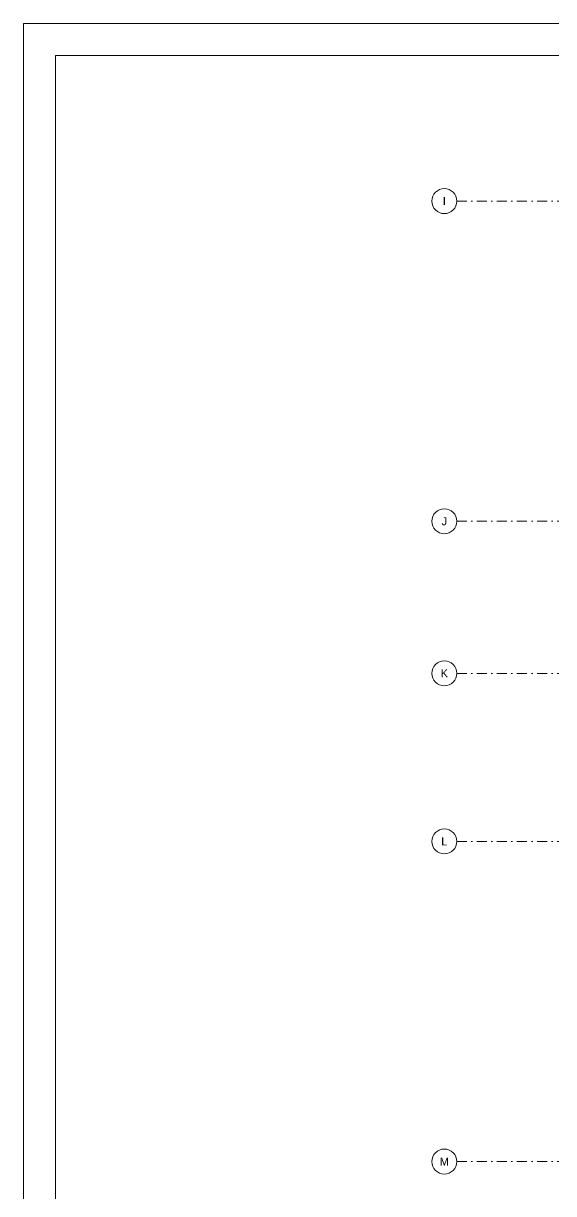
# Model space of a CAD drawing. Extents: x -9059 to 11889, y -1514 to 6575.
# Drawn here: x -1 to 1323, y 1281 to 4205 of the extents above; entities that cross this region are included whole.
import ezdxf
from ezdxf.enums import TextEntityAlignment as Align

# ---------------------------------------------------------------- set-up
doc = ezdxf.new("R2010")
doc.units = 0
doc.header["$LTSCALE"] = 25
doc.header["$MEASUREMENT"] = 0
doc.linetypes.add('DASHDOT', pattern=[1, 0.5, -0.25, 0, -0.25])
doc.layers.get('0').update_dxf_attribs({"color": 9, "lineweight": 9})
doc.layers.add('24', color=9, linetype='DASHDOT', lineweight=9)
doc.layers.add('40A', color=9, linetype='Continuous', lineweight=9)
doc.styles.add('$1$Arial', font='arial.ttf', dxfattribs={"height": 2.5})

# ---------------------------------------------------------------- blocks, each defined once
blk = doc.blocks.new('$0$0_aks')
at = {"linetype": 'Continuous'}
blk.add_circle((0, 0), 3.12, dxfattribs=at)
at = {"style": '$1$Arial'}
blk.add_attdef('AKS', text='', height=2.5, dxfattribs=at).set_placement((0, 0), align=Align.MIDDLE_CENTER)
blk = doc.blocks.new('AKS')
at = {"layer": '24', "ltscale": 2}
for points in [[(1062.5, 3745.9), (1745.1, 3745.9)], [(1062.5, 2945.9), (1745.1, 2945.9)], [(1062.5, 2565.9), (1745.1, 2565.9)], [(1062.5, 2145.9), (1745.1, 2145.9)], [(1062.5, 1345.9), (1745.1, 1345.9)]]:
    blk.add_lwpolyline(points, dxfattribs=at)
at = {"layer": '24'}
ref = blk.add_blockref('$0$0_aks', (1031.3, 3745.9), dxfattribs=dict(at, xscale=10, yscale=10, zscale=10))
ref.add_attrib('AKS', 'I', dxfattribs={"layer": '0', "height": 20, "style": '$1$Arial'}).set_placement((1031.3, 3745.9), align=Align.MIDDLE_CENTER)
ref = blk.add_blockref('$0$0_aks', (1031.3, 2945.9), dxfattribs=dict(at, xscale=10, yscale=10, zscale=10))
ref.add_attrib('AKS', 'J', dxfattribs={"layer": '0', "height": 20, "style": '$1$Arial'}).set_placement((1031.3, 2945.9), align=Align.MIDDLE_CENTER)
ref = blk.add_blockref('$0$0_aks', (1031.3, 2565.9), dxfattribs=dict(at, xscale=10, yscale=10, zscale=10))
ref.add_attrib('AKS', 'K', dxfattribs={"layer": '0', "height": 20, "style": '$1$Arial'}).set_placement((1031.3, 2565.9), align=Align.MIDDLE_CENTER)
ref = blk.add_blockref('$0$0_aks', (1031.3, 2145.9), dxfattribs=dict(at, xscale=10, yscale=10, zscale=10))
ref.add_attrib('AKS', 'L', dxfattribs={"layer": '0', "height": 20, "style": '$1$Arial'}).set_placement((1031.3, 2145.9), align=Align.MIDDLE_CENTER)
ref = blk.add_blockref('$0$0_aks', (1031.3, 1345.9), dxfattribs=dict(at, xscale=10, yscale=10, zscale=10))
ref.add_attrib('AKS', 'M', dxfattribs={"layer": '0', "height": 20, "style": '$1$Arial'}).set_placement((1031.3, 1345.9), align=Align.MIDDLE_CENTER)

msp = doc.modelspace()

# ---------------------------------------------------------------- linework, layer by layer
at = {"layer": '40A'}
for points in [[(5944, 4205), (-1, 4205), (-1, 0), (5944, 0)], [(5404.06, 80), (79, 80), (79, 4125), (5404.06, 4125)]]:
    msp.add_lwpolyline(points, close=True, dxfattribs=at)

# ---------------------------------------------------------------- block references
msp.add_blockref('AKS', (19, 15))

doc.saveas('drawing.dxf')
